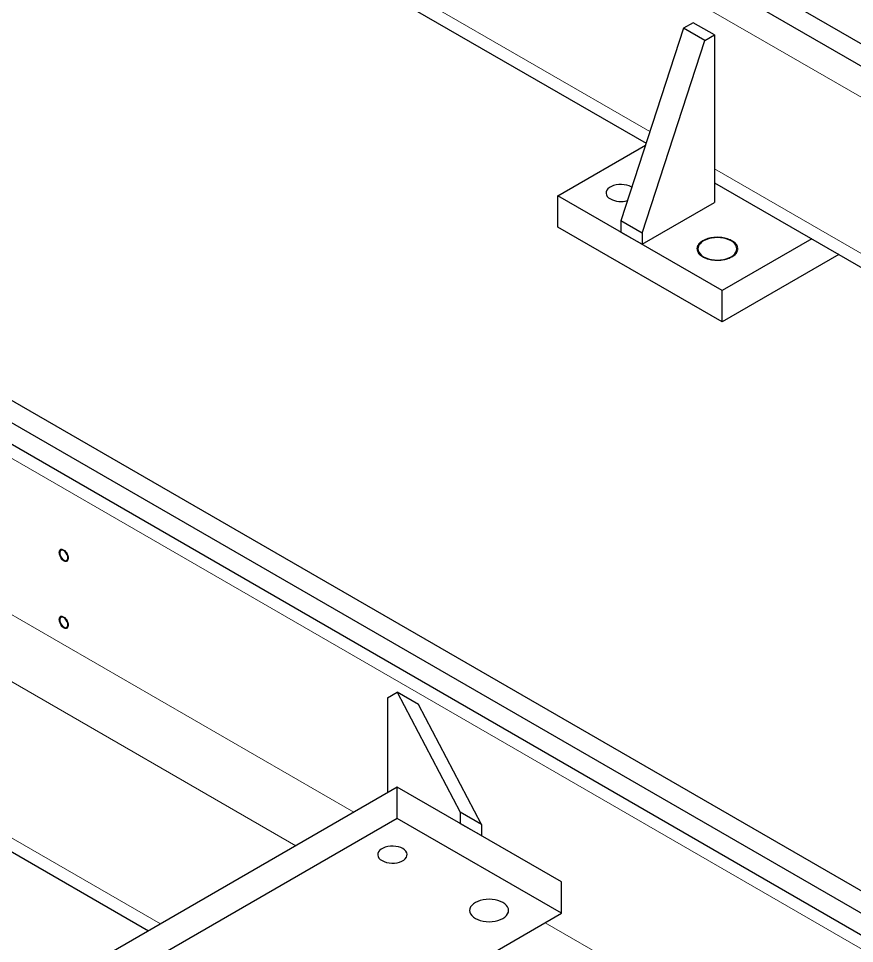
# Model space of a CAD drawing. Header units: millimetres. Extents: x 30 to 8380, y 30 to 5898.
# Drawn here: x 1380.2 to 1686, y 4391.7 to 4730 of the extents above; entities that cross this region are included whole.
import ezdxf

# ---------------------------------------------------------------- set-up
doc = ezdxf.new("R2010")
doc.units = ezdxf.units.MM
doc.header["$LTSCALE"] = 10

msp = doc.modelspace()

# ---------------------------------------------------------------- linework, layer by layer
at = {"color": 7, "linetype": 'Continuous', "lineweight": 25}
for p, q in [((351.7256986, 5492.3903583), (1963.9291597, 4561.6851108)), ((351.7256986, 5484.2249502), (1963.9291597, 4553.5197027)), ((548.9571135, 5068.8120266), (2161.1605746, 4138.1067791)), ((548.9571135, 5060.6466184), (2161.1605746, 4129.941371)), ((2164.4173244, 4120.0706863), (545.1427955, 5054.8579743)), ((1327.1795033, 4847.4439769), (1609.7319139, 4684.3299422)), ((1626.9927785, 4728.4318231), (1623.4572446, 4726.3908029)), ((1634.7709531, 4723.9415785), (1626.9927785, 4728.4318231)), ((1623.4572446, 4726.3908029), (1600.4762742, 4655.9663142)), ((1631.2354192, 4721.9005582), (1623.4572446, 4726.3908029)), ((1608.2544488, 4651.4760696), (1631.2354192, 4721.9005582)), ((1631.2354192, 4721.9005582), (1634.7709531, 4723.9415785)), ((1634.7709531, 4723.9415785), (1634.7709531, 4662.7010176)), ((1577.4953038, 4665.150242), (1609.5027786, 4683.6277638)), ((1634.7709531, 4669.8752126), (1917.3233638, 4506.7611779)), ((1577.4953038, 4653.7186706), (1577.4953038, 4665.150242)), ((1637.5993802, 4630.4528972), (1577.4953038, 4665.150242)), ((1608.2544488, 4647.3933655), (1634.7709531, 4662.7010176)), ((1608.2544488, 4651.4760696), (1600.4762742, 4655.9663142)), ((1600.4762742, 4655.9663142), (1600.4762742, 4651.8836101)), ((1637.5993802, 4619.0213258), (1577.4953038, 4653.7186706)), ((1600.4762742, 4651.8836101), (1608.2544488, 4647.3933655)), ((1608.2544488, 4651.4760696), (1608.2544488, 4647.3933655)), ((1670.3295929, 4649.3476468), (1637.5993802, 4630.4528972)), ((1680.2306969, 4643.6318611), (1637.5993802, 4619.0213258)), ((1637.5993802, 4619.0213258), (1637.5993802, 4630.4528972)), ((1190.1543204, 4533.5542443), (1427.7405898, 4396.3986104)), ((1515.21853, 4481.6058476), (1518.7540639, 4483.6468679)), ((1515.21853, 4481.6058476), (1515.21853, 4446.8985504)), ((1518.7540639, 4483.6468679), (1541.7350343, 4439.7556429)), ((1526.5322385, 4479.1566233), (1518.7540639, 4483.6468679)), ((1549.5132089, 4435.2653983), (1526.5322385, 4479.1566233)), ((1518.7540639, 4448.9395706), (1090.9544613, 4201.9761168)), ((1518.7540639, 4437.5079993), (1518.7540639, 4448.9395706)), ((1578.8581403, 4414.2422259), (1518.7540639, 4448.9395706)), ((1518.7540639, 4437.5079993), (1090.9544613, 4190.5445455)), ((1578.8581403, 4402.8106545), (1518.7540639, 4437.5079993)), ((1541.7350343, 4439.7556429), (1541.7350343, 4435.6729388)), ((1549.5132089, 4435.2653983), (1541.7350343, 4439.7556429)), ((1541.7350343, 4435.6729388), (1549.5132089, 4431.1826942)), ((1549.5132089, 4435.2653983), (1549.5132089, 4431.1826942)), ((1578.8581403, 4402.8106545), (1578.8581403, 4414.2422259)), ((1151.0585377, 4155.8472007), (1578.8581403, 4402.8106545))]:
    msp.add_line(p, q, dxfattribs=at)
at = {"color": 8, "linetype": 'Continuous', "lineweight": 18}
for p, q in [((352.4328054, 5472.385042), (1971.7073343, 4537.597754)), ((548.2500067, 5047.9903022), (2167.5245356, 4113.2030142)), ((1327.1795033, 4852.5178941), (1611.1251746, 4688.5995472)), ((1634.7709531, 4674.9491298), (1918.7166244, 4511.0307829)), ((1265.2596159, 4576.9116085), (1502.8458853, 4439.7559746)), ((1244.0446885, 4564.6644916), (1481.6309579, 4427.5088577)), ((1194.5472138, 4536.0902077), (1432.1334832, 4398.9345738)), ((1572.8510657, 4399.3428442), (1810.4373351, 4262.1872103))]:
    msp.add_line(p, q, dxfattribs=at)
at = {"color": 7, "linetype": 'Continuous', "lineweight": 25, "flags": 128}
for points in [[(1604.4814581, 4668.2400791), (1604.2769732, 4668.3648489), (1603.5138824, 4668.7306545), (1602.6473496, 4669.0092856), (1601.7068834, 4669.1912539), (1600.7245103, 4669.2703627), (1599.7336838, 4669.2439179), (1598.7681453, 4669.1128201), (1597.8607751, 4668.8815338), (1597.0424726, 4668.557935), (1596.3411041, 4668.1530436), (1595.7805539, 4667.6806476), (1595.3799107, 4667.1568339), (1595.1528182, 4666.5994404), (1595.1070095, 4666.0274485), (1595.2440447, 4665.4603365), (1595.5592572, 4664.917417), (1596.0419128, 4664.4171782), (1596.6755753, 4663.9766553)], [(1630.7934775, 4642.8520954), (1631.6436434, 4642.4329209), (1632.596931, 4642.0956836), (1633.6298672, 4641.8486875), (1634.7170177, 4641.6980144), (1635.8316133, 4641.6473744), (1636.9462088, 4641.6980144), (1638.0333594, 4641.8486875), (1639.0662956, 4642.0956836), (1640.0195832, 4642.4329209), (1640.8697491, 4642.8520954), (1641.5958594, 4643.3428857), (1642.1800348, 4643.893207), (1642.607891, 4644.4895083), (1642.8688927, 4645.117107), (1642.9566133, 4645.7605493), (1642.8688927, 4646.4039916), (1642.607891, 4647.0315903), (1642.1800348, 4647.6278917), (1641.5958594, 4648.1782129), (1640.8697491, 4648.6690032), (1640.0195832, 4649.0881777), (1639.0662956, 4649.425415), (1638.0333594, 4649.6724111), (1636.9462088, 4649.8230842), (1635.8316133, 4649.8737243), (1634.7170177, 4649.8230842), (1633.6298672, 4649.6724111), (1632.596931, 4649.425415), (1631.6436434, 4649.0881777), (1630.7934775, 4648.6690032), (1630.0673672, 4648.1782129), (1629.4831918, 4647.6278917), (1629.0553356, 4647.0315903), (1628.7943339, 4646.4039916), (1628.7066133, 4645.7605493), (1628.7943339, 4645.117107), (1629.0553356, 4644.4895083), (1629.4831918, 4643.893207), (1630.0673672, 4643.3428857), (1630.7934775, 4642.8520954)], [(1398.280746, 4532.7817771), (1398.2139896, 4533.331759), (1398.0196521, 4533.9099478), (1397.7150011, 4534.464969), (1397.3271062, 4534.9475065), (1396.8904337, 4535.3146848), (1396.4437837, 4535.5338783), (1396.0268432, 4535.5856109), (1395.676659, 4535.4652858), (1395.4243466, 4535.1835945), (1395.292325, 4534.7655664), (1395.292325, 4534.2483453), (1395.4243466, 4533.6778884), (1395.676659, 4533.1048834), (1396.0268432, 4532.5802443), (1396.4437837, 4532.1505875), (1396.8904337, 4531.85409), (1397.3271062, 4531.7170968), (1397.7150011, 4531.7517804), (1398.0196521, 4531.9550591), (1398.2139896, 4532.3088706), (1398.280746, 4532.7817771)], [(1398.280746, 4508.2855528), (1398.2139896, 4508.8355346), (1398.0196521, 4509.4137235), (1397.7150011, 4509.9687447), (1397.3271062, 4510.4512822), (1396.8904337, 4510.8184604), (1396.4437837, 4511.0376539), (1396.0268432, 4511.0893865), (1395.676659, 4510.9690614), (1395.4243466, 4510.6873701), (1395.292325, 4510.2693421), (1395.292325, 4509.7521209), (1395.4243466, 4509.181664), (1395.676659, 4508.608659), (1396.0268432, 4508.0840199), (1396.4437837, 4507.6543631), (1396.8904337, 4507.3578656), (1397.3271062, 4507.2208724), (1397.7150011, 4507.2555561), (1398.0196521, 4507.4588347), (1398.2139896, 4507.8126462), (1398.280746, 4508.2855528)], [(1513.185598, 4422.0472707), (1513.9486887, 4421.6814651), (1514.8152215, 4421.4028339), (1515.7556877, 4421.2208656), (1516.7380608, 4421.1417569), (1517.7288873, 4421.1682017), (1518.6944258, 4421.2992994), (1519.601796, 4421.5305858), (1520.4200985, 4421.8541846), (1521.121467, 4422.259076), (1521.6820173, 4422.731472), (1522.0826604, 4423.2552856), (1522.309753, 4423.8126791), (1522.3555617, 4424.3846711), (1522.2185265, 4424.951783), (1521.903314, 4425.4947026), (1521.4206583, 4425.9949414), (1520.7869959, 4426.4354643), (1520.0239052, 4426.8012698), (1519.1573723, 4427.079901), (1518.2169061, 4427.2618693), (1517.234533, 4427.340978), (1516.2437065, 4427.3145332), (1515.278168, 4427.1834355), (1514.3707979, 4426.9521491), (1513.5524953, 4426.6285503), (1512.8511268, 4426.2236589), (1512.2905766, 4425.7512629), (1511.8899334, 4425.2274493), (1511.6628409, 4424.6700558), (1511.6170322, 4424.0980638), (1511.7540674, 4423.5309519), (1512.0692799, 4422.9880323), (1512.5519355, 4422.4877936), (1513.185598, 4422.0472707)], [(1547.3035002, 4400.9227108), (1548.1536661, 4400.5035362), (1549.1069537, 4400.166299), (1550.1398899, 4399.9193028), (1551.2270404, 4399.7686297), (1552.341636, 4399.7179897), (1553.4562315, 4399.7686297), (1554.5433821, 4399.9193028), (1555.5763183, 4400.166299), (1556.5296059, 4400.5035362), (1557.3797718, 4400.9227108), (1558.1058821, 4401.4135011), (1558.6900575, 4401.9638223), (1559.1179137, 4402.5601237), (1559.3789154, 4403.1877223), (1559.466636, 4403.8311647), (1559.3789154, 4404.474607), (1559.1179137, 4405.1022056), (1558.6900575, 4405.698507), (1558.1058821, 4406.2488282), (1557.3797718, 4406.7396186), (1556.5296059, 4407.1587931), (1555.5763183, 4407.4960304), (1554.5433821, 4407.7430265), (1553.4562315, 4407.8936996), (1552.341636, 4407.9443396), (1551.2270404, 4407.8936996), (1550.1398899, 4407.7430265), (1549.1069537, 4407.4960304), (1548.1536661, 4407.1587931), (1547.3035002, 4406.7396186), (1546.5773899, 4406.2488282), (1545.9932145, 4405.698507), (1545.5653583, 4405.1022056), (1545.3043566, 4404.474607), (1545.216636, 4403.8311647), (1545.3043566, 4403.1877223), (1545.5653583, 4402.5601237), (1545.9932145, 4401.9638223), (1546.5773899, 4401.4135011), (1547.3035002, 4400.9227108)]]:
    msp.add_lwpolyline(points, dxfattribs=at)
at = {"color": 7, "linetype": 'Continuous', "lineweight": 25}
msp.add_arc((1600.5116814, 4671.5188998), 8.461747, 243.041383595, 286.413450366, dxfattribs=at)
at = {"color": 7, "linetype": 'Continuous', "lineweight": 18}
for points, knots in [([(1641.1340237, 4642.6990189), (1640.2632166, 4642.2675583), (1639.2876461, 4641.9179705), (1638.231069, 4641.6584494), (1637.1182508, 4641.4950781), (1635.9752749, 4641.4316858), (1634.8289317, 4641.4697585), (1633.7060904, 4641.6084036), (1632.6330697, 4641.8443715), (1631.63502, 4642.1721313), (1630.735335, 4642.5840005), (1629.9551024, 4643.0703254), (1629.3126103, 4643.6197068), (1628.822918, 4644.2192678), (1628.4975036, 4644.8549551), (1628.3439946, 4645.5118688), (1628.365989, 4646.1746113), (1628.5629712, 4646.8276486), (1628.9303243, 4647.4556739), (1629.4594378, 4648.043967), (1630.1379096, 4648.5787387), (1630.9498371, 4649.0474545), (1631.8761892, 4649.4391279), (1632.8952531, 4649.7445786), (1633.9831428, 4649.956647), (1635.1143591, 4650.0703625), (1636.2623873, 4650.0830596), (1637.4003184, 4649.9944407), (1638.5014804, 4649.806583), (1639.540063, 4649.5238896), (1640.4917227, 4649.1529868), (1641.3341534, 4648.7025681), (1642.0476092, 4648.183191), (1642.6153673, 4647.6070292), (1643.02412, 4646.9875875), (1643.2642864, 4646.3393851), (1643.3302372, 4645.6776152), (1643.2204267, 4645.0177893), (1642.9374286, 4644.375373), (1642.4878763, 4643.765424), (1641.8823068, 4643.2022392), (1641.1349141, 4642.6990189), (1641.3938126, 4642.8623421), (1641.1349141, 4642.6990189)], [0, 0, 0, 0, 0.0243762375, 0.0487668316, 0.0731574256, 0.0975480197, 0.1219386138, 0.1463292078, 0.1707198019, 0.195110396, 0.21950099, 0.2438915841, 0.2682821781, 0.2926727722, 0.3170633663, 0.3414539603, 0.3658445544, 0.3902351485, 0.4146257425, 0.4390163366, 0.4634069306, 0.4877975247, 0.5121881188, 0.5365787128, 0.5609693069, 0.5853599009, 0.609750495, 0.6341410891, 0.6585316831, 0.6829222772, 0.7073128713, 0.7317034653, 0.7560940594, 0.7804846534, 0.8048752475, 0.8292658416, 0.8536564356, 0.8780470297, 0.9024376238, 0.9268282178, 0.9512188119, 0.9756094059, 1, 1, 1, 1]), ([(1398.5455036, 4532.6287006), (1398.4803575, 4532.1157937), (1398.2885585, 4531.7166133), (1397.984739, 4531.4607649), (1397.5914319, 4531.3672234), (1397.1378069, 4531.4429265), (1396.6575074, 4531.6822597), (1396.186155, 4532.0674725), (1395.7587077, 4532.5699957), (1395.4068673, 4533.1525593), (1395.1567283, 4533.7719573), (1395.0268422, 4534.3822517), (1395.0268422, 4534.9381799), (1395.1567283, 4535.3985111), (1395.4068673, 4535.7291046), (1395.7587077, 4535.905442), (1396.186155, 4535.914445), (1396.6575074, 4535.755446), (1397.1378069, 4535.4402371), (1397.5914319, 4534.992196), (1397.984739, 4534.4445518), (1398.2885585, 4533.8379208), (1398.4803575, 4533.2172941), (1398.5459111, 4532.6287006), (1398.5331374, 4532.8219558), (1398.5459111, 4532.6287006)], [0, 0, 0, 0, 0.0434758718, 0.0869542413, 0.1304326107, 0.1739109802, 0.2173893497, 0.2608677191, 0.3043460886, 0.3478244581, 0.3913028275, 0.434781197, 0.4782595664, 0.5217379359, 0.5652163054, 0.6086946748, 0.6521730443, 0.6956514138, 0.7391297832, 0.7826081527, 0.8260865221, 0.8695648916, 0.9130432611, 0.9565216305, 1, 1, 1, 1]), ([(1398.5455036, 4508.1324763), (1398.4803575, 4507.6195694), (1398.2885585, 4507.220389), (1397.984739, 4506.9645405), (1397.5914319, 4506.8709991), (1397.1378069, 4506.9467022), (1396.6575074, 4507.1860353), (1396.186155, 4507.5712482), (1395.7587077, 4508.0737714), (1395.4068673, 4508.656335), (1395.1567283, 4509.275733), (1395.0268422, 4509.8860274), (1395.0268422, 4510.4419555), (1395.1567283, 4510.9022867), (1395.4068673, 4511.2328803), (1395.7587077, 4511.4092177), (1396.186155, 4511.4182207), (1396.6575074, 4511.2592216), (1397.1378069, 4510.9440128), (1397.5914319, 4510.4959717), (1397.984739, 4509.9483275), (1398.2885585, 4509.3416965), (1398.4803575, 4508.7210697), (1398.5459111, 4508.1324763), (1398.5331374, 4508.3257314), (1398.5459111, 4508.1324763)], [0, 0, 0, 0, 0.0434758718, 0.0869542413, 0.1304326107, 0.1739109802, 0.2173893497, 0.2608677191, 0.3043460886, 0.3478244581, 0.3913028275, 0.434781197, 0.4782595664, 0.5217379359, 0.5652163054, 0.6086946748, 0.6521730443, 0.6956514138, 0.7391297832, 0.7826081527, 0.8260865221, 0.8695648916, 0.9130432611, 0.9565216305, 1, 1, 1, 1])]:
    msp.add_open_spline(points, degree=3, knots=knots, dxfattribs=at)

doc.saveas('drawing.dxf')
